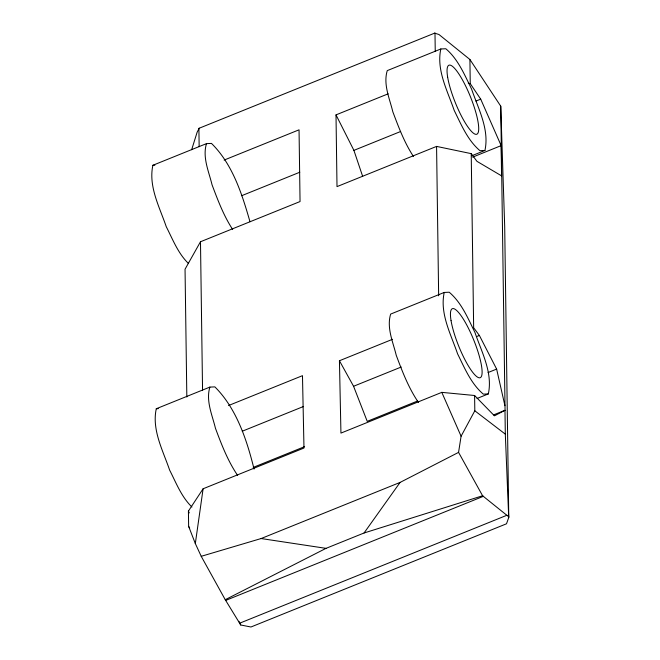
<?xml version="1.0" encoding="UTF-8"?>
<svg xmlns="http://www.w3.org/2000/svg" width="660" height="660" viewBox="0 0 660 660"><rect width="100%" height="100%" fill="white"/><g stroke="black" fill="none" stroke-linecap="round" stroke-linejoin="round"><path stroke-width="0.99" d="M434.643 33.14L438.958 34.51L469.912 59.491L500.734 106.161L504.694 226.454L508.761 517.473L506.501 523.792L250.957 627L240.718 624.987L225.25 599.709L201.218 556.314L195.327 543.559L203.107 488.771L303.979 448.033L302.478 375.672L228.517 405.545M508.761 517.473L508.687 516.755L482.592 495.767L458.568 452.372L461.092 436.219L474.812 410.792L474.598 395.505L441.804 392.362L340.939 433.1L339.438 360.748L392.535 339.298M249.983 221.719C241.997 193.908 232.584 164.158 211.472 143.41L206.473 143.632L152.889 165.272C148.252 186.343 159.605 207.174 166.246 226.669C172.755 239.374 178.051 253.473 188.529 263.538M206.473 143.632C202.298 157.426 208.84 171.493 212.05 184.8C217.816 200.137 223.641 215.688 232.65 229.465M254.05 469.07C246.898 440.055 236.503 408.408 214.871 386.884L209.872 387.098L156.288 408.738C151.651 429.808 163.004 450.64 169.645 470.143C176.154 482.839 181.45 496.947 191.928 507.004M209.872 387.098C205.697 400.892 212.239 414.959 215.449 428.266C221.512 444.543 227.832 460.985 237.641 475.431M440.831 48.972C436.194 70.043 447.546 90.882 454.187 110.377C461.241 124.624 467.536 140.118 479.927 150.67L484.927 150.455C489.563 129.385 478.211 108.553 471.57 89.05C464.516 74.803 458.221 59.318 445.83 48.758L440.831 48.972L387.247 70.62C383.072 84.406 389.623 98.48 392.824 111.787C398.59 127.124 404.415 142.675 413.424 156.453M444.23 292.446C439.593 313.508 450.945 334.348 457.586 353.842C464.64 368.09 470.935 383.584 483.326 394.144L488.326 393.921C492.962 372.85 481.61 352.019 474.969 332.524C467.915 318.277 461.62 302.783 449.229 292.223L444.23 292.446L390.646 314.086C386.471 327.88 393.022 341.946 396.231 355.253C402.286 371.53 408.606 387.973 418.423 402.41M191.656 149.721L197.15 132.173L199.246 128.213M224.136 160.075L299.046 129.822L300.052 201.547L200.483 241.758L185.047 269.222L186.829 396.99M474.598 395.505L494.439 415.841L505.065 410.264L500.734 106.161M195.327 543.559L188.636 526.375L188.422 511.087L203.107 488.771M225.25 599.709L326.015 548.353L364.056 532.991L400.084 482.419L458.568 452.372M469.912 59.491L470.25 83.647L480.711 99.157L501.154 145.621L501.575 175.865L476.949 161.329L471.223 153.64L436.573 146.404L337.004 186.615L336.006 114.889L388.154 93.827M241.634 195.715L299.797 172.227M336.006 114.889L353.909 150.373L400.628 131.505M475.942 101.079L480.711 99.157M471.768 155.768L484.927 150.455M472.667 157.13L501.154 145.621M242.269 431.219L303.27 406.585M339.438 360.748L353.57 386.273L401.222 367.026M476.52 336.608L479.383 335.453L496.633 369.088L504.916 405.677M253.209 467.404L304.582 446.655M417.656 400.983L367.232 421.352L353.57 386.273M488.07 372.545L496.633 369.088M477.048 398.475L488.326 393.921M493.639 414.884L505.065 410.264M201.218 556.314L261.129 538.543L400.084 482.419M225.712 600.402L483.607 496.237M239.638 623.213L506.88 515.27M364.056 532.991L482.592 495.767M152.889 165.272L154.886 165.181M156.288 408.738L158.293 408.647M261.129 538.543L326.015 548.353M468.262 83.135L470.25 83.647M474.812 410.792L505.312 434.14L508.687 516.755M479.383 335.453L473.657 327.772L471.223 153.64M188.636 526.375L189.7 528.107M238.903 621.299L240.718 624.987M188.422 511.087L189.304 512.911M441.804 392.362L461.092 436.219M353.909 150.373L362.662 176.385M504.983 410.404L505.312 434.14M435.245 51.34L434.989 33L198.899 128.353L199.155 146.693M436.573 146.404L438.653 295.804M200.483 241.758L202.554 390.126M451.052 320.628A37.216 8.11 68 0 0 477.667 377.223A37.216 8.11 68 0 0 470.11 331.7A37.216 8.11 68 0 0 451.052 320.628M447.653 77.154A37.216 8.11 68 0 0 474.268 133.757A37.216 8.11 68 0 0 466.711 88.225A37.216 8.11 68 0 0 447.653 77.154"/></g></svg>
